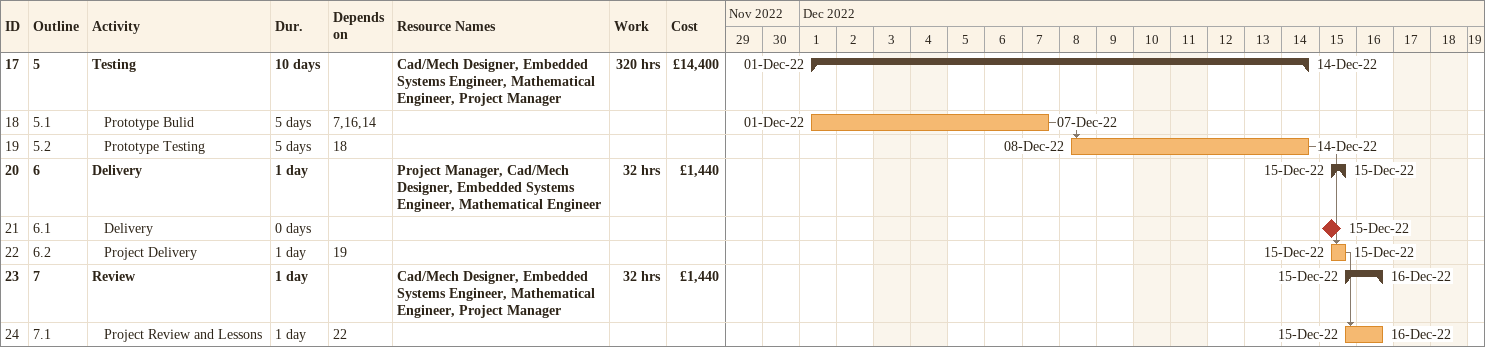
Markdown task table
| ID | WBS | Task | Duration | Start | Finish | Predecessors | Resources | Work (h) | Cost (£) |
|---|---|---|---|---|---|---|---|---|---|
| 17 | 5 | **Testing** | 10d | 2022-12-01 | 2022-12-14 |  | Cad/Mech Designer, Embedded Systems Engineer, Mathematical Engineer, Project Manager | 320 | 14400 |
| 18 | 5.1 | Prototype Bulid | 5d | 2022-12-01 | 2022-12-07 | 7, 16, 14 |  |  |  |
| 19 | 5.2 | Prototype Testing | 5d | 2022-12-08 | 2022-12-14 | 18 |  |  |  |
| 20 | 6 | **Delivery** | 1d | 2022-12-15 | 2022-12-15 |  | Project Manager, Cad/Mech Designer, Embedded Systems Engineer, Mathematical Engineer | 32 | 1440 |
| 21 | 6.1 | Delivery | 0d | 2022-12-15 | 2022-12-15 |  |  |  |  |
| 22 | 6.2 | Project Delivery | 1d | 2022-12-15 | 2022-12-15 | 19 |  |  |  |
| 23 | 7 | **Review** | 1d | 2022-12-15 | 2022-12-16 |  | Cad/Mech Designer, Embedded Systems Engineer, Mathematical Engineer, Project Manager | 32 | 1440 |
| 24 | 7.1 | Project Review and Lessons | 1d | 2022-12-15 | 2022-12-16 | 22 |  |  |  |
